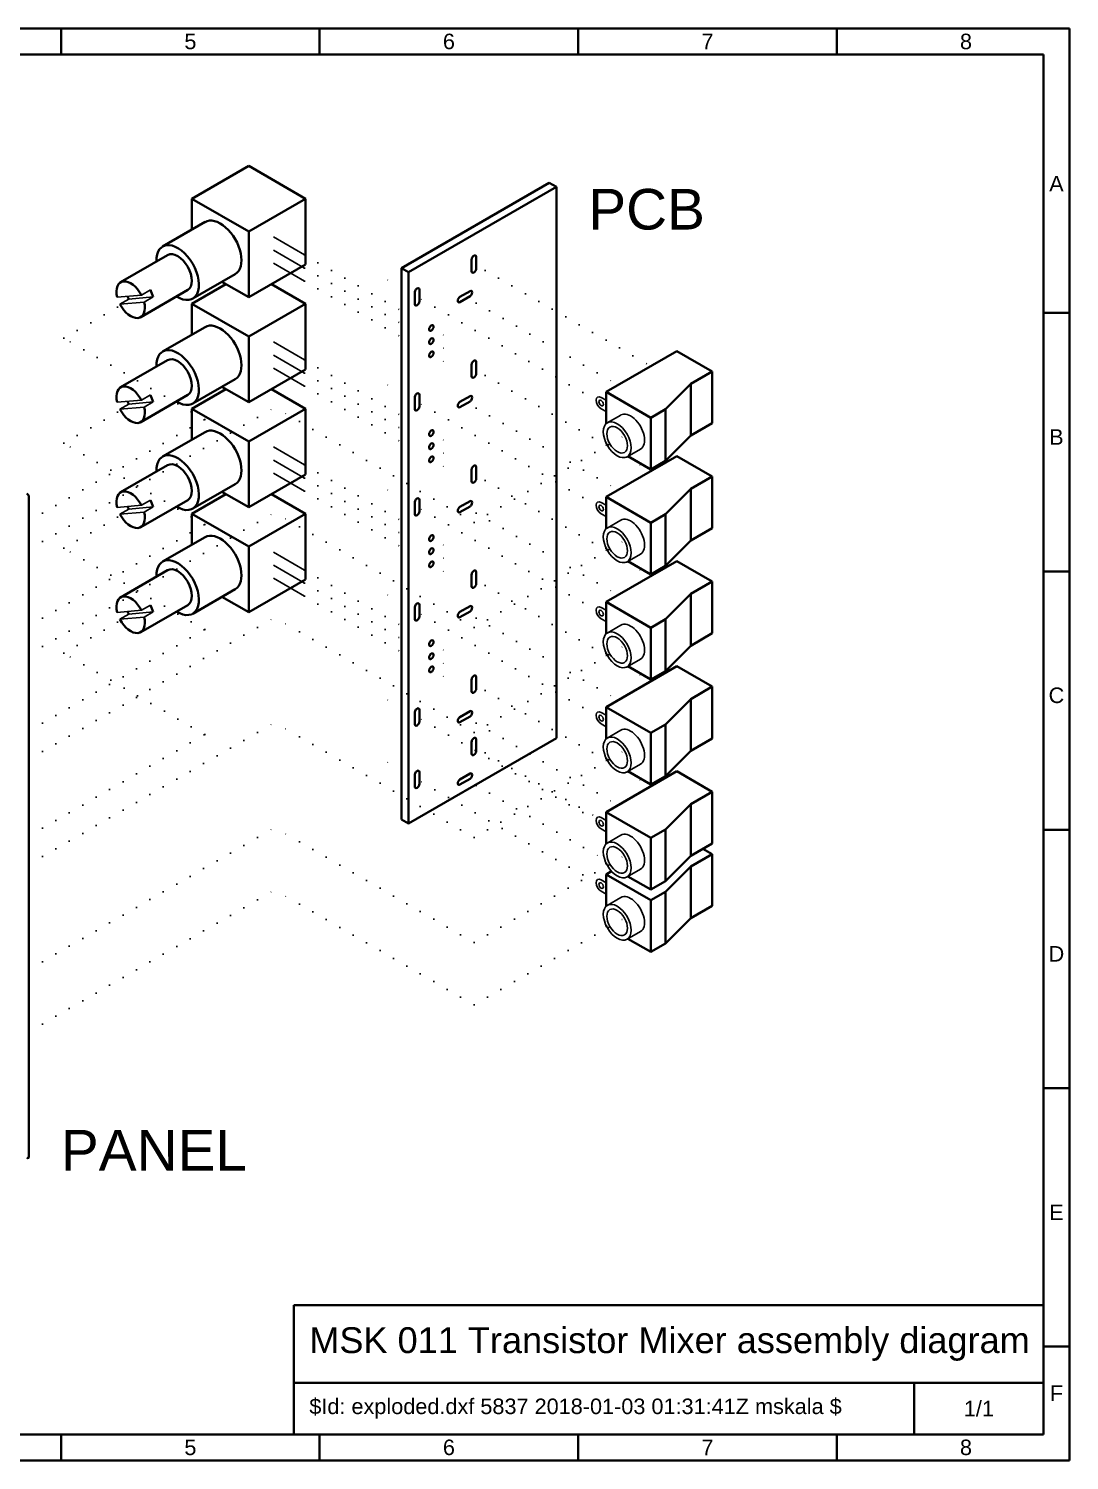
# Model space of a CAD drawing. Header units: millimetres. Extents: x 10 to 410, y 10 to 287.
# Drawn here: x 208.7 to 410, y 10 to 287 of the extents above; entities that cross this region are included whole.
import ezdxf

# ---------------------------------------------------------------- set-up
doc = ezdxf.new("R2010")
doc.units = ezdxf.units.MM
doc.linetypes.add('ACAD_ISO07W100', pattern=[3, 0.1, -2.9])
for name, color, linetype, lineweight, true_color in [('assembly lines', 14, 'ACAD_ISO07W100', 25, 0x800000), ('details', 7, 'Continuous', 25, 0x000000), ('frame', 5, 'Continuous', 35, 0x0000ff), ('holes', 7, 'Continuous', 35, 0x000000), ('notes', 94, 'Continuous', 25, 0x008000), ('outlines', 7, 'Continuous', 35, 0x000000)]:
    doc.layers.add(name, color=color, linetype=linetype, lineweight=lineweight, true_color=true_color)
doc.styles.add('textstyle0', font='')
doc.styles.add('textstyle1', font='')
doc.styles.add('textstyle10', font='')
doc.styles.add('textstyle2', font='')
doc.styles.add('textstyle20', font='')
doc.styles.add('textstyle22', font='')
doc.styles.add('textstyle24', font='')
doc.styles.add('textstyle26', font='')
doc.styles.add('textstyle28', font='')
doc.styles.add('textstyle3', font='')
doc.styles.add('textstyle30', font='')
doc.styles.add('textstyle35', font='')
doc.styles.add('textstyle36', font='')
doc.styles.add('textstyle4', font='')
doc.styles.add('textstyle5', font='')
doc.styles.add('textstyle6', font='')
doc.styles.add('textstyle7', font='')
doc.styles.add('textstyle8', font='')
doc.styles.add('textstyle9', font='')
doc.styles.get('textstyle0').set_extended_font_data('Nimbus Sans L')
doc.styles.get('textstyle1').set_extended_font_data('Nimbus Sans L')
doc.styles.get('textstyle10').set_extended_font_data('Nimbus Sans L')
doc.styles.get('textstyle2').set_extended_font_data('Nimbus Sans L')
doc.styles.get('textstyle20').set_extended_font_data('Nimbus Sans L')
doc.styles.get('textstyle22').set_extended_font_data('Nimbus Sans L')
doc.styles.get('textstyle24').set_extended_font_data('Nimbus Sans L')
doc.styles.get('textstyle26').set_extended_font_data('Nimbus Sans L')
doc.styles.get('textstyle28').set_extended_font_data('Nimbus Sans L')
doc.styles.get('textstyle3').set_extended_font_data('Nimbus Sans L')
doc.styles.get('textstyle30').set_extended_font_data('Nimbus Sans L')
doc.styles.get('textstyle35').set_extended_font_data('Nimbus Sans L')
doc.styles.get('textstyle36').set_extended_font_data('Nimbus Sans L')
doc.styles.get('textstyle4').set_extended_font_data('Nimbus Sans L')
doc.styles.get('textstyle5').set_extended_font_data('Nimbus Sans L')
doc.styles.get('textstyle6').set_extended_font_data('Nimbus Sans L')
doc.styles.get('textstyle7').set_extended_font_data('Nimbus Sans L')
doc.styles.get('textstyle8').set_extended_font_data('Nimbus Sans L')
doc.styles.get('textstyle9').set_extended_font_data('Nimbus Sans L')

msp = doc.modelspace()

# ---------------------------------------------------------------- linework, layer by layer
at = {"layer": 'assembly lines'}
for p, q in [((262.08, 243.22), (280.81, 232.41)), ((294.4, 241.71), (329.05, 221.71)), ((262.08, 240.68), (280.81, 229.87)), ((280.81, 236.86), (278.13, 238.41)), ((262.08, 238.14), (280.81, 227.33)), ((215.53, 227.11), (229.87, 235.38)), ((318.48, 215.11), (283.4, 235.36)), ((292.67, 235.41), (322.73, 218.06)), ((286.28, 229.25), (291.23, 226.39)), ((242.77, 211.38), (215.53, 227.11)), ((286.28, 226.71), (291.23, 223.85)), ((262.08, 222.9), (280.81, 212.09)), ((286.28, 224.17), (291.23, 221.31)), ((262.08, 220.36), (280.81, 209.55)), ((294.4, 221.39), (320.77, 206.16)), ((262.08, 217.82), (280.81, 207.01)), ((280.81, 216.54), (278.13, 218.09)), ((208.78, 186.26), (256.32, 213.71)), ((215.53, 206.78), (229.87, 215.06)), ((294.86, 191.47), (256.32, 213.71)), ((318.48, 194.79), (283.4, 215.04)), ((292.67, 215.09), (322.73, 197.74)), ((208.78, 191.75), (242.77, 211.38)), ((286.28, 208.93), (291.23, 206.07)), ((294.86, 191.47), (323.96, 208.27)), ((242.77, 191.06), (215.53, 206.78)), ((286.28, 206.39), (291.23, 203.53)), ((262.08, 202.58), (280.81, 191.77)), ((286.28, 203.85), (291.23, 200.99)), ((324.33, 204.11), (329.05, 201.39)), ((262.08, 200.04), (280.81, 189.23)), ((294.4, 201.07), (320.77, 185.84)), ((262.08, 197.5), (280.81, 186.69)), ((280.81, 196.22), (278.13, 197.77)), ((215.53, 186.46), (229.87, 194.74)), ((318.48, 174.47), (283.4, 194.72)), ((292.67, 194.77), (322.73, 177.42)), ((208.78, 165.94), (256.32, 193.39)), ((294.86, 171.14), (256.32, 193.39)), ((208.78, 171.43), (242.77, 191.06)), ((286.28, 188.61), (291.23, 185.75)), ((242.77, 170.74), (215.53, 186.46)), ((286.28, 186.07), (291.23, 183.21)), ((294.86, 171.14), (323.96, 187.95)), ((286.28, 183.53), (291.23, 180.67)), ((324.33, 183.79), (329.05, 181.07)), ((262.08, 182.26), (280.81, 171.45)), ((294.4, 180.75), (320.77, 165.52)), ((262.08, 179.72), (280.81, 168.91)), ((280.81, 175.9), (278.13, 177.44)), ((262.08, 177.18), (280.81, 166.37)), ((208.78, 145.62), (256.32, 173.07)), ((215.53, 166.14), (229.87, 174.42)), ((294.86, 150.82), (256.32, 173.07)), ((318.48, 154.15), (283.4, 174.4)), ((292.67, 174.45), (322.73, 157.1)), ((208.78, 151.11), (242.77, 170.74)), ((286.28, 168.29), (291.23, 165.43)), ((294.86, 150.82), (323.96, 167.63)), ((242.77, 150.42), (215.53, 166.14)), ((286.28, 165.75), (291.23, 162.89)), ((324.33, 163.47), (329.05, 160.75)), ((286.28, 163.21), (291.23, 160.35)), ((294.4, 160.43), (320.77, 145.2)), ((280.81, 155.58), (278.13, 157.12)), ((208.78, 125.3), (256.32, 152.75)), ((294.86, 130.5), (256.32, 152.75)), ((318.48, 133.82), (283.4, 154.08)), ((292.67, 154.13), (322.73, 136.77)), ((208.78, 130.79), (242.77, 150.42)), ((294.4, 148.36), (318.66, 134.36)), ((294.86, 130.5), (323.96, 147.31)), ((280.81, 143.51), (278.13, 145.06)), ((318.48, 121.76), (283.4, 142.01)), ((292.67, 142.06), (320.14, 126.2)), ((324.33, 143.15), (329.05, 140.42)), ((208.78, 104.98), (256.32, 132.43)), ((294.86, 110.18), (256.32, 132.43)), ((294.86, 110.18), (323.96, 126.99)), ((208.78, 92.92), (256.32, 120.37)), ((294.86, 98.12), (256.32, 120.37)), ((294.86, 98.12), (323.96, 114.92))]:
    msp.add_line(p, q, dxfattribs=at)
at = {"layer": 'details'}
for p, q in [((256.07, 246.7), (262.08, 243.22)), ((256.07, 244.16), (262.08, 240.68)), ((256.07, 241.62), (262.08, 238.14)), ((230.52, 235.44), (232.26, 236.44)), ((230.52, 235.44), (225.85, 235.02)), ((226.37, 233.68), (228.1, 234.68)), ((226.37, 233.68), (231.04, 234.1)), ((228.1, 234.68), (232.78, 235.1)), ((231.04, 234.1), (232.78, 235.1)), ((256.07, 226.38), (262.08, 222.9)), ((256.07, 223.84), (262.08, 220.36)), ((256.07, 221.3), (262.08, 217.82)), ((230.52, 215.12), (232.26, 216.12)), ((230.52, 215.12), (225.85, 214.7)), ((226.37, 213.36), (228.1, 214.36)), ((226.37, 213.36), (231.04, 213.78)), ((228.1, 214.36), (232.78, 214.78)), ((231.04, 213.78), (232.78, 214.78)), ((320.39, 215.11), (319.44, 215.66)), ((320.39, 212.91), (319.44, 213.46)), ((320.59, 210.71), (323.25, 212.24)), ((256.07, 206.06), (262.08, 202.58)), ((324.45, 204.17), (327.05, 205.67)), ((256.07, 203.52), (262.08, 200.04)), ((256.07, 200.98), (262.08, 197.5)), ((230.52, 194.8), (225.85, 194.38)), ((226.37, 193.04), (228.1, 194.04)), ((228.1, 194.04), (232.78, 194.46)), ((230.52, 194.8), (232.26, 195.8)), ((231.04, 193.46), (232.78, 194.46)), ((320.39, 194.79), (319.44, 195.34)), ((226.37, 193.04), (231.04, 193.46)), ((320.39, 192.59), (319.44, 193.14)), ((320.59, 190.38), (323.25, 191.92)), ((256.07, 185.74), (262.08, 182.26)), ((256.07, 183.2), (262.08, 179.72)), ((324.45, 183.85), (327.05, 185.35)), ((256.07, 180.66), (262.08, 177.18)), ((230.52, 174.48), (232.26, 175.48)), ((320.39, 174.47), (319.44, 175.02)), ((230.52, 174.48), (225.85, 174.06)), ((226.37, 172.72), (228.1, 173.72)), ((226.37, 172.72), (231.04, 173.14)), ((228.1, 173.72), (232.78, 174.14)), ((231.04, 173.14), (232.78, 174.14)), ((320.39, 172.27), (319.44, 172.82)), ((320.59, 170.06), (323.25, 171.6)), ((324.45, 163.53), (327.05, 165.03)), ((320.39, 154.15), (319.44, 154.7)), ((320.39, 151.94), (319.44, 152.49)), ((320.59, 149.74), (323.25, 151.28)), ((324.45, 143.21), (327.05, 144.71)), ((320.39, 133.82), (319.44, 134.37)), ((320.39, 131.62), (319.44, 132.17)), ((320.59, 129.42), (323.25, 130.96)), ((320.39, 121.76), (319.44, 122.31)), ((324.45, 122.89), (327.05, 124.39)), ((320.39, 119.56), (319.44, 120.11)), ((320.59, 117.36), (323.25, 118.9)), ((324.45, 110.82), (327.05, 112.32))]:
    msp.add_line(p, q, dxfattribs=at)
for centre, major_axis, start_param, end_param in [((319.44, 214.56), (-0.67, 1.17), 5.497787, 2.356194), ((325.15, 208.96), (-1.9, 3.29), 3.141593, 0.000418), ((319.44, 194.24), (-0.67, 1.17), 5.497787, 2.356194), ((325.15, 188.64), (-1.9, 3.29), 3.141593, 0.000418), ((319.44, 173.92), (-0.67, 1.17), 5.497787, 2.356194), ((325.15, 168.32), (-1.9, 3.29), 3.141593, 0.000418), ((319.44, 153.6), (-0.67, 1.17), 5.497787, 2.356194), ((325.15, 147.99), (-1.9, 3.29), 3.141593, 0.000418), ((319.44, 133.27), (-0.67, 1.17), 5.497787, 2.356194), ((325.15, 127.67), (-1.9, 3.29), 3.141593, 0.000418), ((319.44, 121.21), (-0.67, 1.17), 5.497787, 2.356194), ((325.15, 115.61), (-1.9, 3.29), 3.141593, 0.000418)]:
    msp.add_ellipse(centre, major_axis=major_axis, ratio=0.57735, start_param=start_param, end_param=end_param, dxfattribs=at)
for centre, major_axis in [((319.44, 214.56), (-0.306, 0.53)), ((322.55, 207.46), (-1.9, 3.29)), ((322.55, 207.46), (-1.41, 2.44)), ((319.44, 194.24), (-0.306, 0.53)), ((322.55, 187.14), (-1.9, 3.29)), ((322.55, 187.14), (-1.41, 2.44)), ((319.44, 173.92), (-0.306, 0.53)), ((322.55, 166.82), (-1.9, 3.29)), ((322.55, 166.82), (-1.41, 2.44)), ((319.44, 153.6), (-0.306, 0.53)), ((322.55, 146.49), (-1.9, 3.29)), ((322.55, 146.49), (-1.41, 2.44)), ((319.44, 133.27), (-0.306, 0.53)), ((322.55, 126.17), (-1.9, 3.29)), ((322.55, 126.17), (-1.41, 2.44)), ((319.44, 121.21), (-0.306, 0.53)), ((322.55, 114.11), (-1.9, 3.29)), ((322.55, 114.11), (-1.41, 2.44))]:
    msp.add_ellipse(centre, major_axis=major_axis, ratio=0.57735, dxfattribs=at)
at = {"layer": 'frame'}
for p, q in [((410, 287), (10, 287)), ((215, 287), (215, 282)), ((265, 287), (265, 282)), ((315, 287), (315, 282)), ((365, 287), (365, 282)), ((410, 10), (410, 287)), ((405, 282), (15, 282)), ((405, 15), (405, 282)), ((410, 232), (405, 232)), ((410, 182), (405, 182)), ((410, 132), (405, 132)), ((410, 82), (405, 82)), ((260, 40), (405, 40)), ((260, 25), (260, 40)), ((410, 32), (405, 32)), ((260, 25), (405, 25)), ((260, 15), (260, 25)), ((380, 15), (380, 25)), ((15, 15), (405, 15)), ((215, 15), (215, 10)), ((265, 15), (265, 10)), ((315, 15), (315, 10)), ((365, 15), (365, 10)), ((10, 10), (410, 10))]:
    msp.add_line(p, q, dxfattribs=at)
at = {"layer": 'holes'}
for p, q in [((294.4, 240.09), (294.4, 242.32)), ((295.28, 242.83), (295.28, 240.59)), ((283.4, 233.74), (283.4, 235.97)), ((284.28, 236.48), (284.28, 234.24)), ((292.14, 235.11), (294.08, 236.22)), ((294.08, 235.21), (292.14, 234.09)), ((294.4, 219.76), (294.4, 222)), ((295.28, 222.51), (295.28, 220.27)), ((284.28, 216.16), (284.28, 213.92)), ((283.4, 213.41), (283.4, 215.65)), ((292.14, 214.79), (294.08, 215.9)), ((294.08, 214.89), (292.14, 213.77)), ((294.4, 199.44), (294.4, 201.68)), ((295.28, 202.19), (295.28, 199.95)), ((283.4, 193.09), (283.4, 195.33)), ((284.28, 195.84), (284.28, 193.6)), ((292.14, 194.46), (294.08, 195.58)), ((294.08, 194.57), (292.14, 193.45)), ((294.4, 179.12), (294.4, 181.36)), ((295.28, 181.87), (295.28, 179.63)), ((283.4, 172.77), (283.4, 175.01)), ((284.28, 175.52), (284.28, 173.28)), ((292.14, 174.14), (294.08, 175.26)), ((294.08, 174.25), (292.14, 173.13)), ((294.4, 158.8), (294.4, 161.04)), ((295.28, 161.55), (295.28, 159.31)), ((284.28, 155.2), (284.28, 152.96)), ((283.4, 152.45), (283.4, 154.69)), ((292.14, 153.82), (294.08, 154.94)), ((294.08, 153.93), (292.14, 152.81)), ((294.4, 146.74), (294.4, 148.97)), ((295.28, 149.48), (295.28, 147.25)), ((283.4, 140.39), (283.4, 142.62)), ((284.28, 143.13), (284.28, 140.9)), ((292.14, 141.76), (294.08, 142.88)), ((294.08, 141.86), (292.14, 140.74))]:
    msp.add_line(p, q, dxfattribs=at)
for centre, start_param, end_param in [((294.84, 242.57), 2.356194, 5.497787), ((294.84, 240.34), 5.497787, 2.356194), ((283.84, 236.22), 2.356194, 5.497787), ((294.08, 235.72), 0.785398, 3.926991), ((283.84, 233.99), 5.497787, 2.356194), ((292.14, 234.6), 3.926991, 0.785398), ((294.84, 222.25), 2.356194, 5.497787), ((294.84, 220.02), 5.497787, 2.356194), ((283.84, 215.9), 2.356194, 5.497787), ((283.84, 213.67), 5.497787, 2.356194), ((292.14, 214.28), 3.926991, 0.785398), ((294.08, 215.39), 0.785398, 3.926991), ((294.84, 201.93), 2.356194, 5.497787), ((294.84, 199.7), 5.497787, 2.356194), ((283.84, 195.58), 2.356194, 5.497787), ((292.14, 193.96), 3.926991, 0.785398), ((294.08, 195.07), 0.785398, 3.926991), ((283.84, 193.35), 5.497787, 2.356194), ((294.84, 181.61), 2.356194, 5.497787), ((294.84, 179.38), 5.497787, 2.356194), ((283.84, 175.26), 2.356194, 5.497787), ((294.08, 174.75), 0.785398, 3.926991), ((283.84, 173.03), 5.497787, 2.356194), ((292.14, 173.64), 3.926991, 0.785398), ((294.84, 161.29), 2.356194, 5.497787), ((294.84, 159.06), 5.497787, 2.356194), ((283.84, 154.94), 2.356194, 5.497787), ((283.84, 152.71), 5.497787, 2.356194), ((292.14, 153.32), 3.926991, 0.785398), ((294.08, 154.43), 0.785398, 3.926991), ((294.84, 149.23), 2.356194, 5.497787), ((294.84, 146.99), 5.497787, 2.356194), ((283.84, 142.88), 2.356194, 5.497787), ((292.14, 141.25), 3.926991, 0.785398), ((294.08, 142.37), 0.785398, 3.926991), ((283.84, 140.64), 5.497787, 2.356194)]:
    msp.add_ellipse(centre, major_axis=(-0.311, -0.539), ratio=0.57735, start_param=start_param, end_param=end_param, dxfattribs=at)
for centre in [(286.59, 229.07), (286.59, 226.53), (286.59, 223.99), (286.59, 208.75), (286.59, 206.21), (286.59, 203.67), (286.59, 188.43), (286.59, 185.89), (286.59, 183.35), (286.59, 168.11), (286.59, 165.57), (286.59, 163.03)]:
    msp.add_ellipse(centre, major_axis=(-0.311, -0.539), ratio=0.57735, dxfattribs=at)
at = {"layer": 'outlines'}
for p, q in [((251.27, 260.44), (240.27, 254.09)), ((262.27, 254.09), (251.27, 260.44)), ((280.81, 240.67), (309.4, 257.18)), ((282.19, 239.87), (310.79, 256.38)), ((309.4, 257.18), (310.79, 256.38)), ((310.79, 256.38), (310.79, 149.7)), ((240.27, 254.09), (251.27, 247.74)), ((240.27, 248.11), (240.27, 254.09)), ((251.27, 247.74), (262.27, 254.09)), ((262.27, 254.09), (262.27, 241.39)), ((234.63, 244.85), (242.84, 249.59)), ((251.27, 247.74), (251.27, 235.04)), ((226.5, 237.93), (235.6, 243.18)), ((262.27, 241.39), (251.27, 235.04)), ((240.45, 234.77), (248.68, 239.52)), ((280.81, 240.67), (280.81, 133.99)), ((280.81, 240.67), (282.19, 239.87)), ((282.19, 239.87), (282.19, 133.19)), ((230.39, 231.2), (239.48, 236.45)), ((246.87, 237.58), (240.27, 233.77)), ((251.27, 235.04), (246.09, 238.03)), ((262.27, 233.77), (255.67, 237.58)), ((240.27, 233.77), (251.27, 227.42)), ((240.27, 227.79), (240.27, 233.77)), ((251.27, 227.42), (262.27, 233.77)), ((262.27, 233.77), (262.27, 221.07)), ((234.63, 224.53), (242.84, 229.27)), ((251.27, 227.42), (251.27, 214.72)), ((320.39, 216.71), (334.07, 224.61)), ((334.07, 224.61), (340.91, 220.66)), ((226.5, 217.61), (235.6, 222.86)), ((240.45, 214.45), (248.68, 219.2)), ((262.27, 221.07), (251.27, 214.72)), ((340.91, 220.66), (336.76, 218.26)), ((340.91, 210.66), (340.91, 220.66)), ((230.39, 210.87), (239.48, 216.12)), ((246.87, 217.26), (240.27, 213.45)), ((251.27, 214.72), (246.09, 217.71)), ((262.27, 213.45), (255.67, 217.26)), ((320.39, 210.54), (320.39, 216.71)), ((320.39, 216.71), (329.05, 211.71)), ((336.76, 218.26), (331.91, 213.36)), ((336.76, 208.26), (336.76, 218.26)), ((240.27, 213.45), (251.27, 207.1)), ((240.27, 207.46), (240.27, 213.45)), ((251.27, 207.1), (262.27, 213.45)), ((262.27, 213.45), (262.27, 200.75)), ((331.91, 213.36), (329.05, 211.71)), ((331.91, 203.36), (331.91, 213.36)), ((329.05, 211.71), (329.05, 201.71)), ((340.91, 210.66), (336.76, 208.26)), ((234.63, 204.21), (242.84, 208.95)), ((336.76, 208.26), (331.91, 203.36)), ((251.27, 207.1), (251.27, 194.4)), ((320.39, 206.71), (320.39, 206.87)), ((320.5, 206.64), (320.39, 206.71)), ((226.5, 197.29), (235.6, 202.54)), ((320.39, 196.39), (334.07, 204.29)), ((329.05, 201.71), (324.61, 204.27)), ((331.91, 203.36), (329.05, 201.71)), ((334.07, 204.29), (340.91, 200.34)), ((262.27, 200.75), (251.27, 194.4)), ((340.91, 200.34), (336.76, 197.94)), ((340.91, 190.34), (340.91, 200.34)), ((246.87, 196.94), (240.27, 193.13)), ((240.45, 194.13), (248.68, 198.88)), ((251.27, 194.4), (246.09, 197.39)), ((262.27, 193.13), (255.67, 196.94)), ((336.76, 197.94), (331.91, 193.04)), ((336.76, 187.94), (336.76, 197.94)), ((208.78, 196.29), (208.78, 68.79)), ((230.39, 190.55), (239.48, 195.8)), ((320.39, 190.22), (320.39, 196.39)), ((320.39, 196.39), (329.05, 191.39)), ((240.27, 193.13), (251.27, 186.78)), ((240.27, 187.14), (240.27, 193.13)), ((251.27, 186.78), (262.27, 193.13)), ((262.27, 193.13), (262.27, 180.43)), ((331.91, 193.04), (329.05, 191.39)), ((329.05, 191.39), (329.05, 181.39)), ((331.91, 183.04), (331.91, 193.04)), ((234.63, 183.89), (242.84, 188.63)), ((340.91, 190.34), (336.76, 187.94)), ((251.27, 186.78), (251.27, 174.08)), ((320.39, 186.39), (320.39, 186.55)), ((320.5, 186.32), (320.39, 186.39)), ((336.76, 187.94), (331.91, 183.04)), ((320.39, 176.07), (334.07, 183.97)), ((329.05, 181.39), (324.61, 183.95)), ((331.91, 183.04), (329.05, 181.39)), ((334.07, 183.97), (340.91, 180.02)), ((226.5, 176.97), (235.6, 182.22)), ((262.27, 180.43), (251.27, 174.08)), ((240.45, 173.81), (248.68, 178.56)), ((336.76, 177.62), (331.91, 172.72)), ((340.91, 180.02), (336.76, 177.62)), ((336.76, 167.62), (336.76, 177.62)), ((340.91, 170.02), (340.91, 180.02)), ((230.39, 170.23), (239.48, 175.48)), ((251.27, 174.08), (246.09, 177.07)), ((320.39, 169.9), (320.39, 176.07)), ((320.39, 176.07), (329.05, 171.07)), ((331.91, 172.72), (329.05, 171.07)), ((331.91, 162.72), (331.91, 172.72)), ((329.05, 171.07), (329.05, 161.07)), ((340.91, 170.02), (336.76, 167.62)), ((320.39, 166.07), (320.39, 166.23)), ((336.76, 167.62), (331.91, 162.72)), ((320.5, 166), (320.39, 166.07)), ((320.39, 155.75), (334.07, 163.65)), ((329.05, 161.07), (324.61, 163.63)), ((334.07, 163.65), (340.91, 159.7)), ((331.91, 162.72), (329.05, 161.07)), ((340.91, 159.7), (336.76, 157.3)), ((340.91, 149.69), (340.91, 159.7)), ((320.39, 149.58), (320.39, 155.75)), ((320.39, 155.75), (329.05, 150.74)), ((336.76, 157.3), (331.91, 152.39)), ((336.76, 147.29), (336.76, 157.3)), ((331.91, 152.39), (329.05, 150.74)), ((331.91, 142.39), (331.91, 152.39)), ((310.79, 149.7), (282.19, 133.19)), ((329.05, 150.74), (329.05, 140.74)), ((340.91, 149.69), (336.76, 147.29)), ((336.76, 147.29), (331.91, 142.39)), ((320.39, 145.74), (320.39, 145.91)), ((320.5, 145.68), (320.39, 145.74)), ((320.39, 135.42), (334.07, 143.32)), ((329.05, 140.74), (324.61, 143.31)), ((331.91, 142.39), (329.05, 140.74)), ((334.07, 143.32), (340.91, 139.37)), ((340.91, 139.37), (336.76, 136.97)), ((340.91, 129.37), (340.91, 139.37)), ((336.76, 136.97), (331.91, 132.07)), ((336.76, 126.97), (336.76, 136.97)), ((280.81, 133.99), (282.19, 133.19)), ((320.39, 129.26), (320.39, 135.42)), ((320.39, 135.42), (329.05, 130.42)), ((331.91, 132.07), (329.05, 130.42)), ((329.05, 130.42), (329.05, 120.42)), ((331.91, 122.07), (331.91, 132.07)), ((340.91, 129.37), (336.76, 126.97)), ((339.13, 128.34), (340.91, 127.31)), ((320.39, 125.42), (320.39, 125.59)), ((320.5, 125.36), (320.39, 125.42)), ((336.76, 126.97), (331.91, 122.07)), ((336.76, 124.91), (331.91, 120.01)), ((340.91, 127.31), (336.76, 124.91)), ((336.76, 114.91), (336.76, 124.91)), ((340.91, 117.31), (340.91, 127.31)), ((320.39, 123.36), (321.46, 123.98)), ((320.39, 117.19), (320.39, 123.36)), ((320.39, 123.36), (329.05, 118.36)), ((329.05, 120.42), (324.61, 122.99)), ((331.91, 122.07), (329.05, 120.42)), ((331.91, 120.01), (329.05, 118.36)), ((331.91, 110.01), (331.91, 120.01)), ((329.05, 118.36), (329.05, 108.36)), ((340.91, 117.31), (336.76, 114.91)), ((336.76, 114.91), (331.91, 110.01)), ((320.39, 113.36), (320.39, 113.53)), ((320.5, 113.29), (320.39, 113.36)), ((329.05, 108.36), (324.61, 110.92)), ((331.91, 110.01), (329.05, 108.36))]:
    msp.add_line(p, q, dxfattribs=at)
for centre, major_axis, start_param, end_param in [((245.77, 244.56), (-2.91, 5.04), 3.141593, 0.006838), ((237.54, 239.81), (-2.91, 5.04), 2.30288, 0.838712), ((237.54, 239.81), (-1.94, 3.37), 3.141593, 0), ((228.45, 234.56), (-1.94, 3.37), 4.640709, 1.118877), ((230.18, 235.56), (-1.94, 3.37), 4.26047, 4.640709), ((228.45, 234.56), (-1.94, 3.37), 1.499117, 4.26047), ((230.18, 235.56), (-1.94, 3.37), 1.3506, 1.499117), ((245.77, 224.24), (-2.91, 5.04), 3.141593, 0.006838), ((237.54, 219.49), (-2.91, 5.04), 2.30288, 0.838712), ((237.54, 219.49), (-1.94, 3.37), 3.141593, 0), ((228.45, 214.24), (-1.94, 3.37), 4.640709, 1.118877), ((230.18, 215.24), (-1.94, 3.37), 4.26047, 4.640709), ((228.45, 214.24), (-1.94, 3.37), 1.499117, 4.26047), ((230.18, 215.24), (-1.94, 3.37), 1.3506, 1.499117), ((245.77, 203.92), (-2.91, 5.04), 3.141593, 0.006838), ((237.54, 199.17), (-2.91, 5.04), 2.30288, 0.838712), ((237.54, 199.17), (-1.94, 3.37), 3.141593, 0), ((208.35, 196.54), (-0.306, 0.53), 3.926991, 5.497787), ((228.45, 193.92), (-1.94, 3.37), 4.640709, 1.118877), ((230.18, 194.92), (-1.94, 3.37), 1.3506, 1.499117), ((230.18, 194.92), (-1.94, 3.37), 4.26047, 4.640709), ((228.45, 193.92), (-1.94, 3.37), 1.499117, 4.26047), ((245.77, 183.6), (-2.91, 5.04), 3.141593, 0.006838), ((237.54, 178.85), (-2.91, 5.04), 2.30288, 0.838712), ((237.54, 178.85), (-1.94, 3.37), 3.141593, 0), ((228.45, 173.6), (-1.94, 3.37), 4.640709, 1.118877), ((230.18, 174.6), (-1.94, 3.37), 4.26047, 4.640709), ((228.45, 173.6), (-1.94, 3.37), 1.499117, 4.26047), ((230.18, 174.6), (-1.94, 3.37), 1.3506, 1.499117), ((208.35, 69.04), (-0.306, 0.53), 2.356194, 3.926991)]:
    msp.add_ellipse(centre, major_axis=major_axis, ratio=0.57735, start_param=start_param, end_param=end_param, dxfattribs=at)

# ---------------------------------------------------------------- texts
at = {"layer": 'frame'}
for s, insert, char_height, attachment_point, style in [('5', (240, 284.5), 3, 5, 'textstyle9'), ('6', (290, 284.5), 3, 5, 'textstyle7'), ('7', (340, 284.5), 3, 5, 'textstyle5'), ('8', (390, 284.5), 3, 5, 'textstyle3'), ('A', (407.5, 257), 3, 5, 'textstyle30'), ('B', (407.5, 208), 3, 5, 'textstyle28'), ('C', (407.5, 158), 3, 5, 'textstyle26'), ('D', (407.5, 108), 3, 5, 'textstyle24'), ('E', (407.5, 58), 3, 5, 'textstyle22'), ('MSK 011 Transistor Mixer assembly diagram', (263, 32.5), 5, 4, 'textstyle1'), ('$Id: exploded.dxf 5837 2018-01-03 01:31:41Z mskala $', (263, 20), 3, 4, 'textstyle2'), ('F', (407.5, 23), 3, 5, 'textstyle20'), ('1/1', (392.5, 20), 3, 5, 'textstyle0'), ('5', (240, 12.5), 3, 5, 'textstyle10'), ('6', (290, 12.5), 3, 5, 'textstyle8'), ('7', (340, 12.5), 3, 5, 'textstyle6'), ('8', (390, 12.5), 3, 5, 'textstyle4')]:
    msp.add_mtext(s, dxfattribs=dict(at, insert=insert, char_height=char_height, attachment_point=attachment_point, style=style))
at = {"layer": 'notes', "char_height": 5, "attachment_point": 4}
for s, insert, style in [('\\H7.85714;PCB', (316.95, 252), 'textstyle36'), ('\\H7.85714;PANEL', (214.95, 70), 'textstyle35')]:
    msp.add_mtext(s, dxfattribs=dict(at, insert=insert, style=style))

doc.saveas('drawing.dxf')
